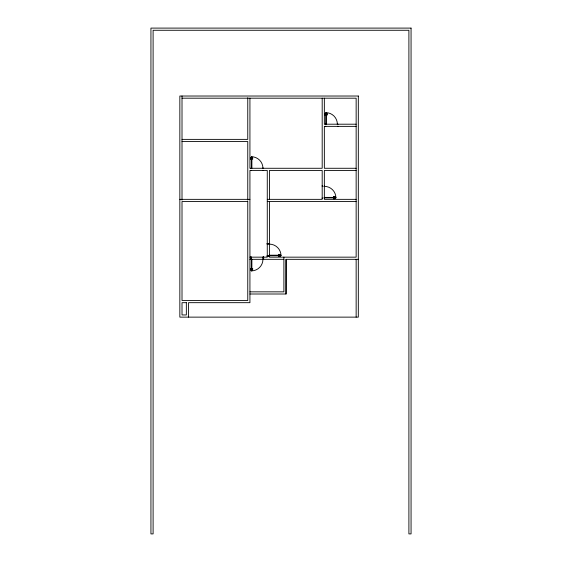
<?xml version="1.0" encoding="UTF-8"?>
<svg xmlns="http://www.w3.org/2000/svg" width="562" height="562" viewBox="0 0 562 562"><rect width="100%" height="100%" fill="white"/><g stroke="black" fill="none" stroke-linecap="round" stroke-linejoin="round"><path stroke-width="0.84" d="M286.002 294.003L286.058 259.321L358.317 259.321M182.011 98.188L356.146 98.188L356.146 257.157L269.437 257.157L269.437 201.519M325.798 124.708L325.798 112.639L326.304 112.639L326.304 124.202M326.304 113.264L326.304 113.875M325.152 113.44L325.707 113.44M326.396 113.44L326.958 113.44M325.798 123.984L325.075 124.202M356.146 124.202L324.351 124.202L324.351 98.188M356.146 126.373L324.351 126.373L324.351 168.277L356.146 168.277M182.011 139.376L247.765 139.376L247.765 97.753M182.011 141.547L247.765 141.547L247.765 200.149M251.376 167.926L251.376 156.721L251.881 156.721L251.881 168.277M251.376 157.339L251.376 157.957M251.881 157.339L251.881 157.957M250.722 157.522L251.284 157.522M251.973 157.522L252.528 157.522M262.939 168.059L263.655 168.277M356.146 170.448L324.351 170.448L324.351 199.348L356.146 199.348M322.188 185.622L322.188 186.345M324.351 185.622L324.569 186.345L323.845 186.345M334.966 196.602L333.421 196.602L334.755 196.89M324.351 197.395L335.914 197.395L335.914 197.901L323.845 197.901M322.188 197.901L322.188 198.625M334.755 198.407L333.421 198.702L334.966 198.702M324.351 198.625L324.569 197.901M179.84 199.348L249.928 199.348M267.273 199.348L322.188 199.348L322.188 170.448L269.437 170.448L269.437 199.348M267.273 201.519L356.146 201.519M267.273 243.789L269.437 243.789M280.052 254.41L278.506 254.41L279.834 254.698M269.437 255.204L281 255.204L281 255.71L267.055 255.71L267.055 256.434L269.655 256.434L269.655 255.71M267.273 256.068L269.437 256.068M279.834 256.216L278.506 256.504L280.052 256.504M249.928 257.157L267.273 257.157L267.273 170.448L249.928 170.448L249.928 302.679L188.509 302.679L188.509 317.13M249.928 259.321L283.887 259.321M251.376 259.539L250.652 259.539L250.652 256.939L251.376 256.939L251.376 270.884L251.881 270.884L251.881 259.321M251.376 269.648L251.376 270.266M251.881 269.648L251.881 270.266M250.722 270.083L251.284 270.083M251.973 270.083L252.528 270.083M249.928 291.84L283.887 291.84L283.887 257.157M249.928 294.003L286.058 294.003L286.058 259.321M356.146 259.321L356.146 317.13M338.085 124.202L337.362 123.984L337.362 124.708M338.085 126.373L337.362 126.373M335.296 197.395L334.678 197.395M335.296 197.901L334.678 197.901M335.114 196.749L335.114 197.304M335.114 197.993L335.114 198.555M327.098 113.587L327.098 115.133L326.81 113.805M325.798 126.373L325.075 126.373M325.293 113.805L325.005 115.133L325.005 113.587M322.188 98.188L322.188 168.277L249.928 168.277L249.928 98.188M280.382 255.204L279.764 255.204M280.382 255.71L279.764 255.71M280.199 254.551L280.199 255.113M280.199 255.801L280.199 256.363M263.655 170.448L262.939 170.448M263.297 257.157L263.297 259.321M252.675 157.662L252.675 159.208L252.387 157.88M252.675 269.936L252.675 268.39L252.387 269.718M251.376 168.277L250.652 168.277M251.376 170.448L250.652 170.448M251.01 257.157L251.01 259.321M250.87 157.88L250.582 159.208L250.582 157.662M250.87 269.718L250.582 268.39L250.582 269.936M182.011 96.025L182.011 200.065M251.376 156.721A11.563 11.563 0 0 1 262.939 168.277M325.798 112.639A11.563 11.563 0 0 1 337.362 124.202M324.351 186.345A11.563 11.563 0 0 1 335.914 197.901M269.437 244.147A11.563 11.563 0 0 1 281 255.71M262.939 259.321A11.563 11.563 0 0 1 251.376 270.884M411.061 28.1L150.939 28.1L150.939 533.9L153.103 533.9L153.103 30.271L408.897 30.271L408.897 533.9L411.061 533.9L411.061 28.1M358.317 96.025L179.84 96.025L179.84 317.13L358.317 317.13L358.317 96.025M247.765 201.519L182.011 201.519L182.011 300.508L247.765 300.508L247.765 201.519M269.655 243.423L267.055 243.423L267.055 244.147L269.655 244.147L269.655 243.423M263.655 256.939L262.939 256.939L262.939 259.539L263.655 259.539L263.655 256.939M186.345 302.679L182.011 302.679L182.011 314.959L186.345 314.959L186.345 302.679"/></g></svg>
